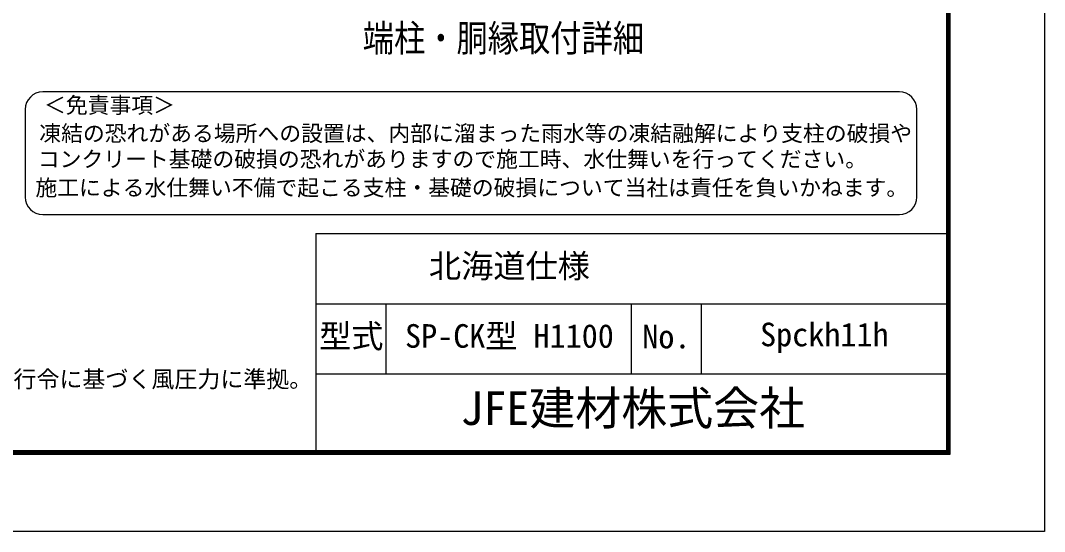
# Model space of a CAD drawing. Units: millimetres, scale not verified. Extents: x -4200 to 4200, y -2970 to 2970.
# Drawn here: x 1277 to 4200, y -2970 to -1512 of the extents above; entities that cross this region are included whole.
import ezdxf
from ezdxf.enums import TextEntityAlignment as Align

# ---------------------------------------------------------------- set-up
doc = ezdxf.new("R2010")
doc.units = ezdxf.units.MM
doc.header["$LTSCALE"] = 10
for name, color, linetype, lineweight in [('0-7_0', 7, 'Continuous', 25), ('0-9_D-TTL-TXT', 7, 'Continuous', 25), ('0-A_D-STR-TXT', 7, 'Continuous', 25), ('0-E_D-TTL', 7, 'Continuous', 25)]:
    doc.layers.add(name, color=color, linetype=linetype, lineweight=lineweight)
doc.styles.add('ＭＳ ゴシック', font='')
doc.styles.get('ＭＳ ゴシック').set_extended_font_data('MS Gothic')

# ---------------------------------------------------------------- blocks, each defined once
blk = doc.blocks.new('設計条件_旧基準')
at = {"layer": '0-9_D-TTL-TXT', "style": 'ＭＳ ゴシック'}
for s, p in [('（設計条件）風荷重：昭和57年改正 建築基準法・同施行令に基づく風圧力に準拠。', (-1235.302, 83.198)), ('（基礎条件）長期許容地耐力98kN/㎡の場合。', (-1235.302, 33.198))]:
    blk.add_text(s, height=24.05, dxfattribs=at).set_placement(p, align=Align.BOTTOM_LEFT)

msp = doc.modelspace()

# ---------------------------------------------------------------- linework, layer by layer
at = {"layer": '0-9_D-TTL-TXT', "color": 2}
for p, q in [((3785.9, -1715.67), (1340.36, -1715.67)), ((1290.36, -1765.67), (1290.36, -2015.67)), ((3835.9, -2015.67), (3835.9, -1765.67)), ((1340.36, -2065.67), (3785.9, -2065.67))]:
    msp.add_line(p, q, dxfattribs=at)
for centre, start, end in [((1340.36, -1765.67), 90, 180), ((3785.9, -1765.67), 0, 90), ((1340.36, -2015.67), 180, 270), ((3785.9, -2015.67), 270, 0)]:
    msp.add_arc(centre, 50, start, end, dxfattribs=at)
at = {"layer": '0-E_D-TTL'}
for p, q in [((2120.32, -2119.77), (2120.32, -2739.77)), ((2120.32, -2119.77), (3920.32, -2119.77)), ((2120.32, -2319.77), (3920.32, -2319.77)), ((2320.32, -2319.77), (2320.32, -2519.77)), ((3020.32, -2319.77), (3020.32, -2519.77)), ((3220.32, -2319.77), (3220.32, -2519.77)), ((2120.32, -2519.77), (3920.32, -2519.77))]:
    msp.add_line(p, q, dxfattribs=at)
at = {"layer": '0-E_D-TTL', "color": 2}
msp.add_lwpolyline([(-4199.68, 2970.23), (4200.32, 2970.23), (4200.32, -2969.77), (-4199.68, -2969.77)], close=True, dxfattribs=at)
at = {"layer": '0-E_D-TTL'}
for points in [[(-3929.68, 2750.23), (3930.32, 2750.23), (3930.32, -2749.77), (-3929.68, -2749.77)], [(-3927.18, 2747.73), (3927.82, 2747.73), (3927.82, -2747.27), (-3927.18, -2747.27)], [(-3924.68, 2745.23), (3925.32, 2745.23), (3925.32, -2744.77), (-3924.68, -2744.77)], [(-3922.18, 2742.73), (3922.82, 2742.73), (3922.82, -2742.27), (-3922.18, -2742.27)], [(-3919.68, 2740.23), (3920.32, 2740.23), (3920.32, -2739.77), (-3919.68, -2739.77)]]:
    msp.add_lwpolyline(points, close=True, dxfattribs=at)

# ---------------------------------------------------------------- block references
at = {"layer": '0-7_0', "xscale": 2, "yscale": 2}
msp.add_blockref('設計条件_旧基準', (2120.32, -2739.77), dxfattribs=at)

# ---------------------------------------------------------------- texts
at = {"layer": '0-9_D-TTL-TXT', "style": 'ＭＳ ゴシック'}
for s, height, p in [('＜免責事項＞ \u3000\u3000', 45.67, (1344.06, -1789.85)), ('凍結の恐れがある場所への設置は、内部に溜まった雨水等の凍結融解により支柱の破損や', 45.67, (1330.54, -1870.35)), ('コンクリート基礎の破損の恐れがありますので施工時、水仕舞いを行ってください。', 45.67, (1326.43, -1943.77)), ('施工による水仕舞い不備で起こる支柱・基礎の破損について当社は責任を負いかねます。 ', 45.67, (1319.43, -2025.26)), ('北海道仕様', 67.38, (2442.91, -2266.13)), ('型式', 67.38, (2129.36, -2466.3)), ('SP-CK型 H1100', 67.38, (2374.69, -2465.77)), ('No.', 67.38, (3052.1, -2467.37)), ('Spckh11h', 67.38, (3388.39, -2461.51)), ('JFE建材株式会社', 96.21, (2533.01, -2694.72))]:
    msp.add_text(s, height=height, dxfattribs=at).set_placement(p, align=Align.BOTTOM_LEFT)
at = {"layer": '0-A_D-STR-TXT', "style": 'ＭＳ ゴシック', "width": 0.85}
msp.add_text('端柱・胴縁取付詳細', height=76.97, dxfattribs=at).set_placement((2253.89, -1623.71), align=Align.BOTTOM_LEFT)

doc.saveas('drawing.dxf')
